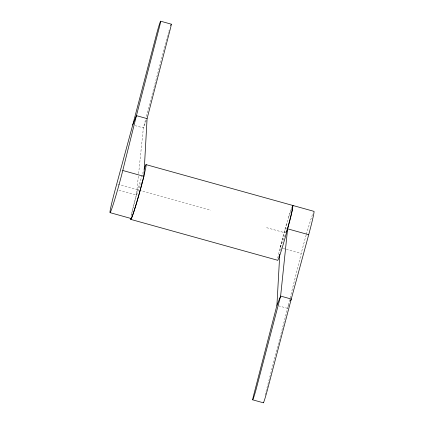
<?xml version="1.0" encoding="UTF-8"?>
<svg xmlns="http://www.w3.org/2000/svg" width="424" height="424" viewBox="0 0 424 424"><rect width="100%" height="100%" fill="white"/><g stroke="black" fill="none" stroke-linecap="round" stroke-linejoin="round"><path stroke-width="0.32" stroke-dasharray="2.12 1.59" d="M279.946 250.923C282.23 236.02 287.302 221.508 291.982 207.156M138.357 176.236L136.385 195.167A28.498 1.187 -74.5 0 0 131.535 214.782M138.627 173.623L143.381 127.921L145.724 118.99M306.197 234.923A28.498 1.187 -74.5 0 0 301.22 253.51L287.567 308.343L264.825 396.096M146.397 116.436L167.485 36.098A10.176 0.424 -74.5 0 1 167.825 34.858M286.656 223.692L279.384 250.69A28.498 1.187 -74.5 0 0 277.672 258.746M288.574 217.305L291.622 208.083M285.712 231.69L285.273 232.871L265.694 227.423M286.592 229.331L287.249 227.561M146.386 120.363L143.381 127.921L135.235 125.658M141.462 182.41L136.385 195.167L119.017 190.334M285.198 234.901L280.126 247.643L282.612 248.332M288.956 304.851L287.567 308.343L277.545 305.556M117.793 184.308L210.792 210.182M283.232 248.506L285.712 249.195M286.333 249.37L301.22 253.51M306.377 234.297A28.498 1.187 -74.5 0 1 313.071 213.023M168.174 33.602A10.176 0.424 -74.5 0 1 168.524 32.356M168.879 31.138A10.176 0.424 -74.5 0 1 169.224 29.971M131.08 216.473A28.498 1.187 -74.5 0 1 143.079 172.197"/><path stroke-width="0.64" d="M171.095 24.417L171.206 24.21A10.176 0.424 -74.5 0 1 170.538 28.048L147.08 118.619L143.874 176.358A28.498 1.187 -74.5 0 1 131.191 218.53L110.102 212.663M263.373 402.8L252.725 399.837A10.176 0.424 -74.5 0 1 253.727 394.903L276.92 305.381L279.766 254.204M122.78 170.485L136.433 115.657L159.636 26.14A10.176 0.424 -74.5 0 0 160.452 21.454L160.203 22.037A10.176 0.424 -74.5 0 0 156.52 34.355L132.733 124.958L115.296 189.3A28.498 1.187 -74.5 0 0 110.929 210.977A28.498 1.187 -74.5 0 0 122.78 170.485L143.874 176.358L143.635 176.946M146.132 164.65L313.898 211.332A28.498 1.187 -74.5 0 1 308.704 234.7L291.267 299.042L267.152 390.859A10.176 0.424 -74.5 0 1 263.988 401.443L263.707 402.18A10.176 0.424 -74.5 0 1 263.346 402.689M170.649 25.514L170.782 25.18M132.733 124.958L136.433 115.657L147.08 118.619M286.401 231.886L287.117 230.078M287.599 228.87L292.253 210.251L292.968 205.502L292.544 205.873M276.92 305.381L280.619 296.079L287.615 228.833L308.704 234.7M290.572 300.786L291.267 299.042L280.619 296.079L256.17 389.142A10.176 0.424 -74.5 0 1 253.573 397.823L252.725 399.837M292.655 205.778L292.809 205.465C291.94 215.466 288.251 225.25 285.898 235.039A28.498 1.187 -74.5 0 1 277.572 260.241L130.735 219.388M160.632 21.2L171.275 24.163M144.059 169.266A28.498 1.187 -74.5 0 1 144.319 174.2L142.824 180.211A28.498 1.187 -74.5 0 1 134.53 209.498A28.498 1.187 -74.5 0 1 130.74 218.593"/></g></svg>
